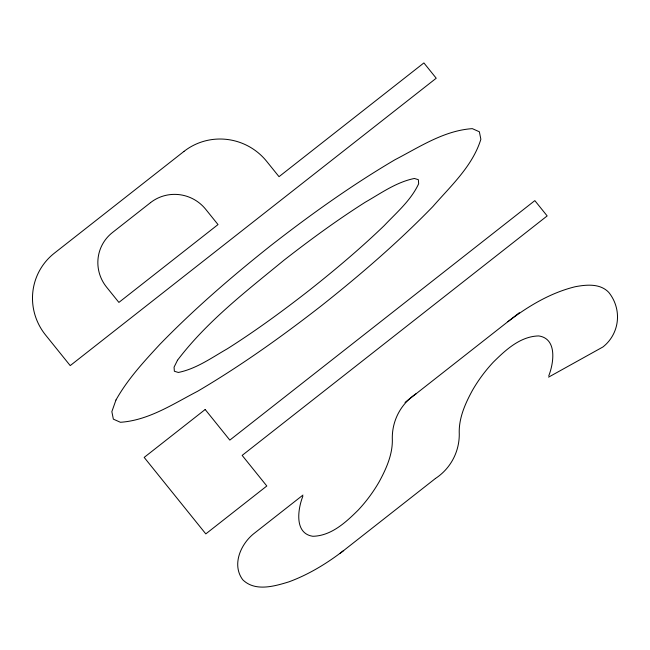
<?xml version="1.0" encoding="UTF-8"?>
<svg xmlns="http://www.w3.org/2000/svg" width="650" height="650" viewBox="0 0 650 650"><rect width="100%" height="100%" fill="white"/><g stroke="black" fill="none" stroke-linecap="round" stroke-linejoin="round"><path stroke-width="0.97" d="M302.827 496.316C297.798 509.096 294.109 533.561 312.861 536.283C331.273 535.884 345.946 522.259 358.288 510.006A158.356 155.496 29.7 0 0 379.145 481.837C386.441 468.447 393.047 453.668 392.291 438.084A54.438 53.462 29.7 0 1 416.179 393.689M548.746 375.895C553.776 363.114 557.464 338.65 538.712 335.928C520.301 336.326 505.627 349.952 493.277 362.204A158.356 155.496 29.7 0 0 472.428 390.374C465.132 403.764 458.526 418.543 459.274 434.135A54.438 53.454 29.7 0 1 435.386 478.514M405.039 402.439L519.317 312.715M302.973 495.073L254.792 532.894C241.093 543.189 231.294 564.492 242.783 579.792C255.125 591.914 274.389 586.308 288.901 581.847C308.766 574.535 326.966 563.396 343.688 550.526M339.877 553.516L435.191 478.676M507.886 321.685C528.019 306.312 550.298 292.874 575.104 286.756C586.349 284.611 600.169 283.246 608.79 292.419A39.39 38.683 29.7 0 1 602.94 346.962L548.6 377.138M115.96 400.018L111.857 411.653L113.36 419.152L120.421 422.281C148.639 420.396 173.152 403.926 197.616 391.267C240.736 365.877 281.539 336.765 321.011 306.061C360.149 275.048 398.052 242.377 432.876 206.546C450.824 185.9 472.582 166.132 480.862 139.271L479.367 131.771L472.306 128.643C444.08 130.528 419.575 147.006 395.111 159.664C351.983 185.047 311.188 214.159 271.708 244.863C232.578 275.884 194.667 308.555 159.843 344.386C143.804 361.733 127.571 379.275 115.96 400.018M177.499 360.246L174.07 367.144L174.362 371.256L178.352 372.458C196.365 368.818 211.689 357.711 227.378 348.757C255.515 330.915 282.425 311.236 308.685 290.761C334.774 270.132 360.254 248.682 384.223 225.607C396.565 212.55 410.954 200.371 418.649 183.787L418.364 179.668L414.367 178.474C396.362 182.106 381.03 193.213 365.341 202.166C337.212 220.009 310.302 239.696 284.034 260.162C246.472 291.046 207.082 321.23 177.499 360.246M183.966 151.409L54.34 253.191A59.085 58.021 29.7 0 0 45.565 335.01L70.216 365.609L436.223 78.228L423.898 62.928L279.021 176.678L266.695 161.379A59.085 58.021 29.7 0 0 183.966 151.409M150.54 202.629L112.418 232.562A39.39 38.675 29.7 0 0 106.567 287.113L118.893 302.412L218.018 224.575L205.692 209.276A39.39 38.683 29.7 0 0 150.54 202.629M205.173 409.508L144.178 457.405L205.806 533.894L266.809 485.997L242.158 455.398L547.162 215.922L534.836 200.623L229.824 440.107L205.173 409.508"/></g></svg>
